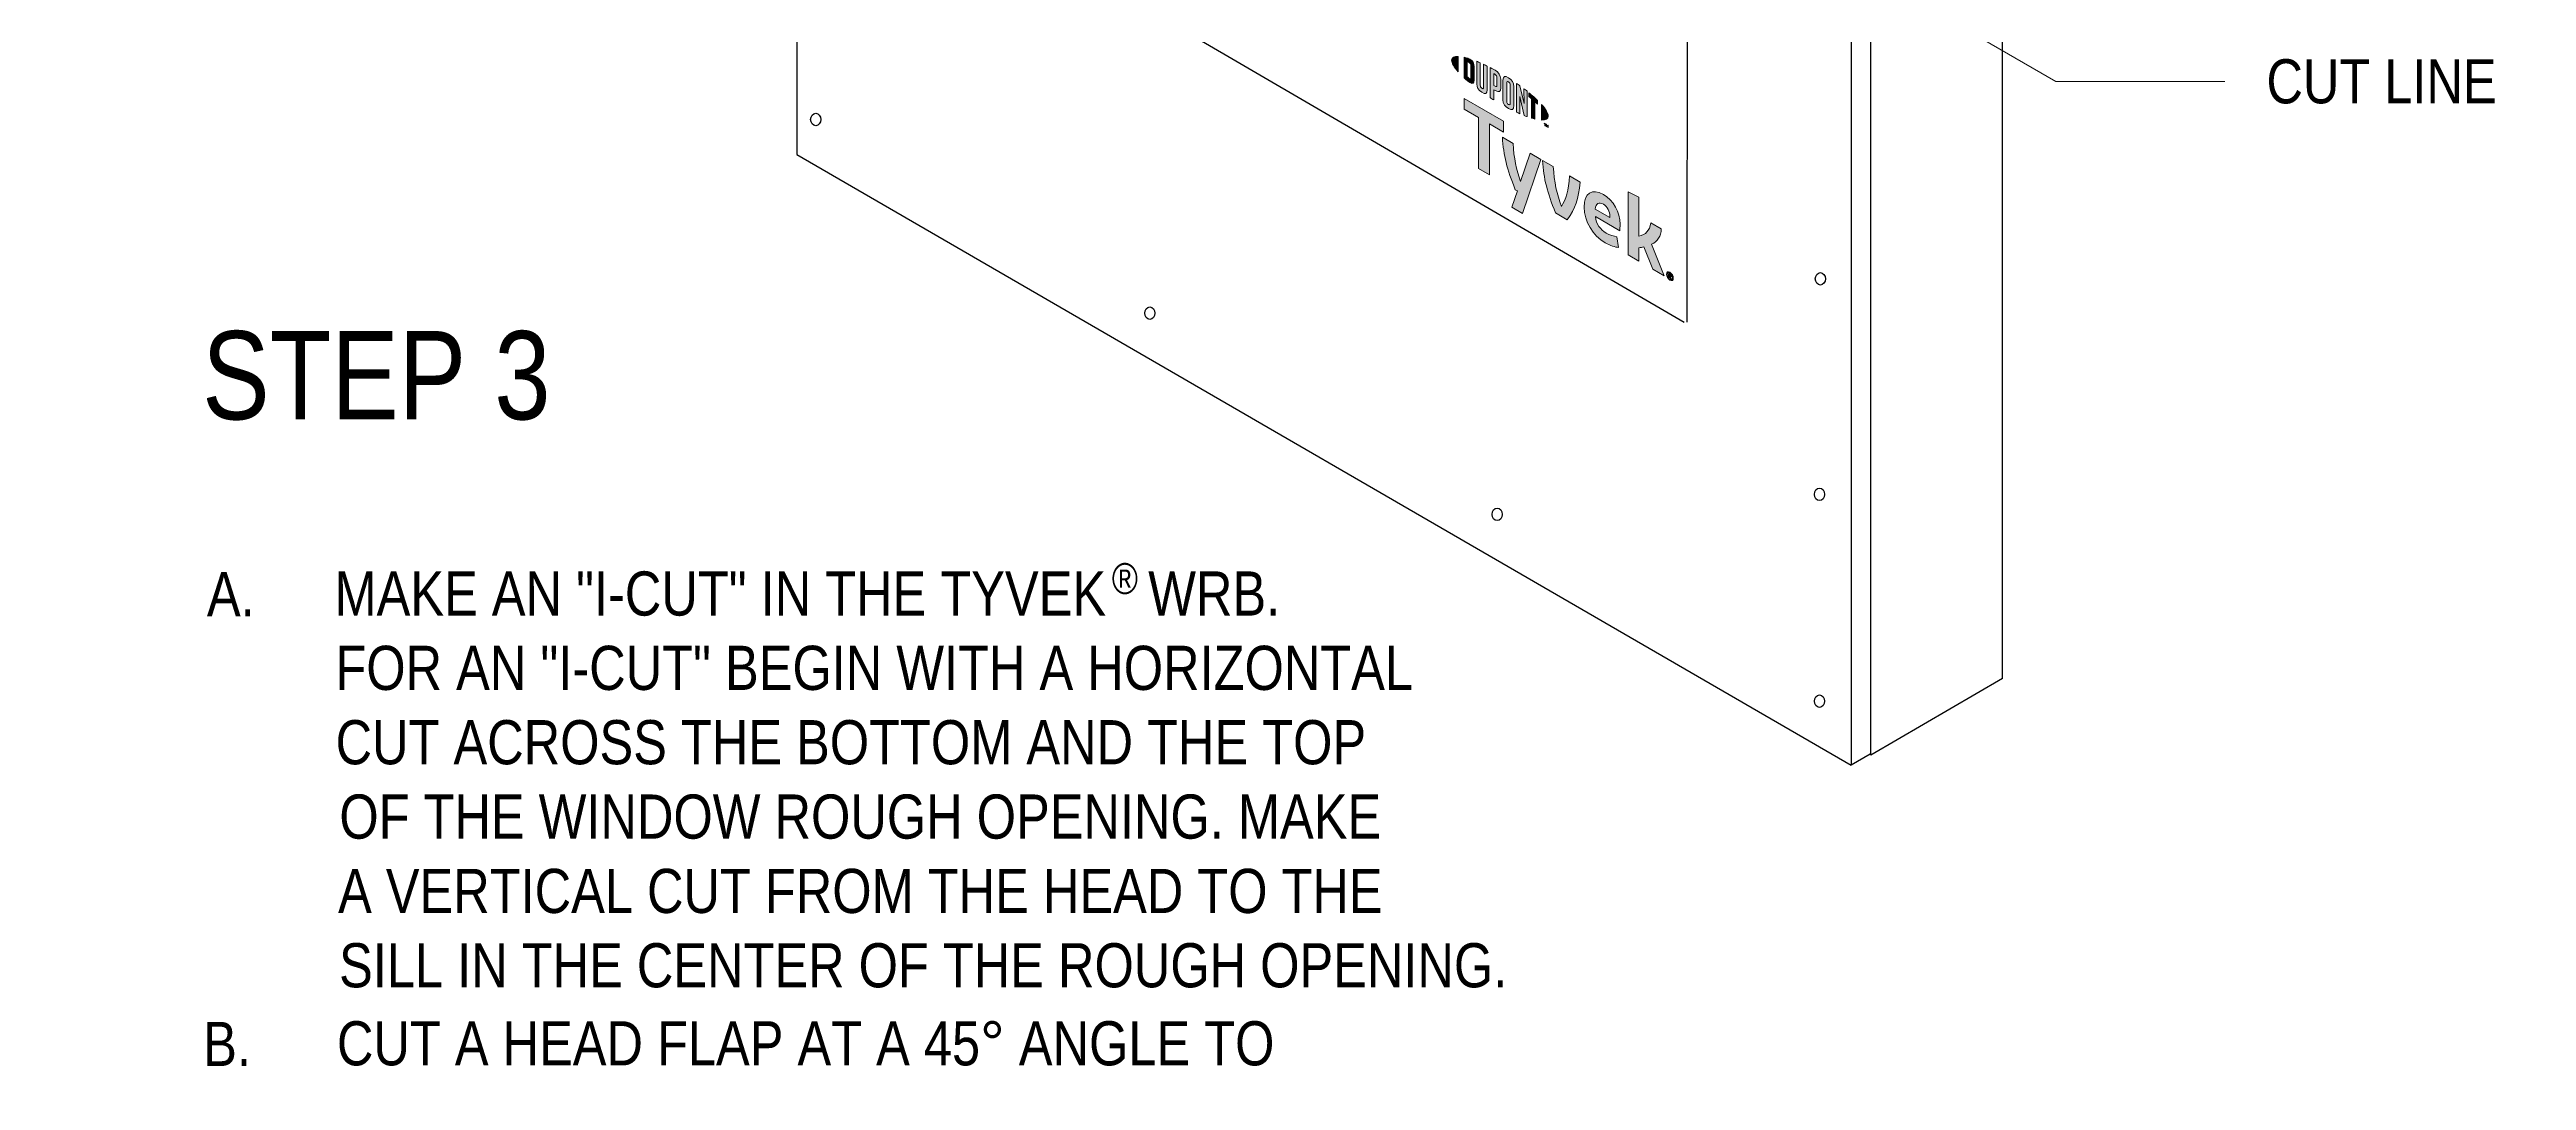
# Model space of a CAD drawing. Extents: x -1337 to 5791, y -3809 to 1769.
# Drawn here: x -253 to 378, y -101 to 162 of the extents above; entities that cross this region are included whole.
import ezdxf

# ---------------------------------------------------------------- set-up
doc = ezdxf.new("R2010")
doc.units = 0
doc.header["$MEASUREMENT"] = 0
for name, color, linetype, lineweight in [('.ATI-TEXT', 7, 'Continuous', 0), ('G-ANNO-TTLB', 7, 'Continuous', 0), ('TYVEK', 7, 'Continuous', 0), ('WALL SCRATCH', 7, 'Continuous', 0), ('X-REF - TRACED', 7, 'Continuous', 0)]:
    doc.layers.add(name, color=color, linetype=linetype, lineweight=lineweight)

# ---------------------------------------------------------------- blocks, each defined once
blk = doc.blocks.new('Block_43')
at = {"layer": '.ATI-TEXT', "char_height": 0.2, "attachment_point": 7}
for s, insert in [('\\C18;\\c0;\\FArial Narrow|b0|i0|c1;\\H11.249999;\\W1.000000;A.', (-213.02, 17.38)), ('\\C18;\\c0;\\FArial Narrow|b0|i0|c1;\\H11.249999;\\W1.000000;MAKE AN "I-CUT" IN THE TYVEK   WRB.', (-180.5, 17.38)), ('\\C18;\\c0;\\FArial Narrow|b0|i0|c1;\\H7.874999;\\W1.000000;®', (17.69, 22.93)), ('\\C18;\\c0;\\FArial Narrow|b0|i0|c1;\\H11.249999;\\W1.000000;FOR AN "I-CUT" BEGIN WITH A HORIZONTAL', (-180.28, -1.57)), ('\\C18;\\c0;\\FArial Narrow|b0|i0|c1;\\H11.249999;\\W1.000000;CUT ACROSS THE BOTTOM AND THE TOP ', (-180.22, -20.52)), ('\\C18;\\c0;\\FArial Narrow|b0|i0|c1;\\H11.249999;\\W1.000000;OF THE WINDOW ROUGH OPENING. MAKE', (-179.27, -39.47)), ('\\C18;\\c0;\\FArial Narrow|b0|i0|c1;\\H11.249999;\\W1.000000;A VERTICAL CUT FROM THE HEAD TO THE ', (-179.59, -58.42)), ('\\C18;\\c0;\\FArial Narrow|b0|i0|c1;\\H11.249999;\\W1.000000;SILL IN THE CENTER OF THE ROUGH OPENING.  ', (-179.33, -77.37)), ('\\C18;\\c0;\\FArial Narrow|b0|i0|c1;\\H11.249999;\\W1.000000;B.', (-213.97, -97.26)), ('\\C18;\\c0;\\FArial Narrow|b0|i0|c1;\\H11.249999;\\W1.000000;CUT A HEAD FLAP AT A 45° ANGLE TO', (-179.88, -97.26))]:
    blk.add_mtext(s, dxfattribs=dict(at, insert=insert))
blk = doc.blocks.new('Block_44')
at = {"layer": '.ATI-TEXT', "true_color": 0x000000, "transparency": 33554687}
h = blk.add_hatch(color=18, dxfattribs=at)
h.dxf.hatch_style = 2
h.paths.add_polyline_path([(84.14, 252.34), (75.34, 259.59), (86.02, 255.58)])
at = {"layer": '.ATI-TEXT', "color": 18, "lineweight": 0, "true_color": 0x000000}
for p, q in [((85.08, 253.96), (258.35, 153.66)), ((258.35, 153.66), (301.41, 153.66))]:
    blk.add_line(p, q, dxfattribs=at)
at = {"layer": '.ATI-TEXT'}
blk.add_lwpolyline([(84.14, 252.34), (75.34, 259.59), (86.02, 255.58), (86.02, 255.58)], close=True, dxfattribs=at)
at = {"layer": '.ATI-TEXT', "insert": (312.04, 147.93), "char_height": 0.2, "attachment_point": 7}
blk.add_mtext('\\C18;\\c0;\\FArial Narrow|b0|i0|c1;\\H11.249999;\\W1.000000;CUT LINE', dxfattribs=at)
blk = doc.blocks.new('Block_828')
at = {"layer": 'X-REF - TRACED', "true_color": 0x848484, "transparency": 33554687}
h = blk.add_hatch(color=252, dxfattribs=at)
h.dxf.hatch_style = 2
edge = h.paths.add_edge_path()
edge.add_spline(control_points=[(104.31, 159.06), (104.31, 158.34), (104.92, 157.31), (105.99, 156.11), (105.99, 156.11), (105.99, 160.05), (105.99, 160.05), (104.92, 160.09), (104.31, 159.77), (104.31, 159.06)], knot_values=[0, 0, 0, 0, 1, 1, 1, 2, 2, 2, 3, 3, 3, 3], degree=3, periodic=0)
h = blk.add_hatch(color=252, dxfattribs=at)
h.dxf.hatch_style = 2
edge = h.paths.add_edge_path()
edge.add_spline(control_points=[(109.2, 154.63), (109.2, 154.32), (109.04, 154.32), (108.85, 154.42), (108.7, 154.51), (108.47, 154.7), (108.29, 154.87), (108.29, 154.87), (108.29, 158.64), (108.29, 158.64), (108.47, 158.59), (108.7, 158.52), (108.85, 158.43), (109.04, 158.32), (109.2, 158.13), (109.2, 157.83), (109.2, 157.83), (109.2, 154.63), (109.2, 154.63)], knot_values=[0, 0, 0, 0, 1, 1, 1, 2, 2, 2, 3, 3, 3, 4, 4, 4, 5, 5, 5, 6, 6, 6, 6], degree=3, periodic=0)
edge = h.paths.add_edge_path()
edge.add_spline(control_points=[(108.97, 159.35), (108.67, 159.52), (108.24, 159.66), (107.47, 159.84), (107.47, 159.84), (107.47, 154.61), (107.47, 154.61), (108.15, 153.98), (108.67, 153.54), (108.97, 153.37), (109.66, 152.97), (110.05, 153.23), (110.05, 154), (110.05, 154), (110.05, 157.47), (110.05, 157.47), (110.05, 158.24), (109.66, 158.95), (108.97, 159.35)], knot_values=[0, 0, 0, 0, 1, 1, 1, 2, 2, 2, 3, 3, 3, 4, 4, 4, 5, 5, 5, 6, 6, 6, 6], degree=3, periodic=0)
h = blk.add_hatch(color=252, dxfattribs=at)
h.dxf.hatch_style = 2
edge = h.paths.add_edge_path()
edge.add_spline(control_points=[(112.44, 152.14), (112.44, 151.84), (112.35, 151.7), (112.02, 151.94), (111.7, 152.17), (111.61, 152.38), (111.61, 152.73), (111.61, 152.73), (111.61, 158.42), (111.61, 158.42), (111.39, 158.52), (110.92, 158.72), (110.71, 158.8), (110.71, 158.8), (110.71, 153.05), (110.71, 153.05), (110.71, 152.13), (111.1, 151.55), (112.02, 150.9), (112.86, 150.3), (113.38, 150.49), (113.38, 151.51), (113.38, 151.51), (113.38, 157.59), (113.38, 157.59), (113.2, 157.68), (112.62, 157.95), (112.44, 158.04), (112.44, 158.04), (112.44, 152.14), (112.44, 152.14)], knot_values=[0, 0, 0, 0, 1, 1, 1, 2, 2, 2, 3, 3, 3, 4, 4, 4, 5, 5, 5, 6, 6, 6, 7, 7, 7, 8, 8, 8, 9, 9, 9, 10, 10, 10, 10], degree=3, periodic=0)
h = blk.add_hatch(color=252, dxfattribs=at)
h.dxf.hatch_style = 2
edge = h.paths.add_edge_path()
edge.add_spline(control_points=[(115.86, 152.67), (115.86, 152.34), (115.76, 152.23), (115.38, 152.45), (115.38, 152.45), (115.05, 152.64), (115.05, 152.64), (115.05, 152.64), (115.05, 155.66), (115.05, 155.66), (115.19, 155.58), (115.27, 155.54), (115.36, 155.49), (115.77, 155.25), (115.86, 155.02), (115.86, 154.68), (115.86, 154.68), (115.86, 152.67), (115.86, 152.67)], knot_values=[0, 0, 0, 0, 1, 1, 1, 2, 2, 2, 3, 3, 3, 4, 4, 4, 5, 5, 5, 6, 6, 6, 6], degree=3, periodic=0)
edge = h.paths.add_edge_path()
edge.add_spline(control_points=[(115.41, 156.52), (115.25, 156.62), (114.66, 156.94), (114.11, 157.22), (114.11, 157.22), (114.11, 149.56), (114.11, 149.56), (114.3, 149.44), (114.78, 149.13), (115.05, 148.97), (115.05, 148.97), (115.05, 151.57), (115.05, 151.57), (115.05, 151.57), (115.41, 151.36), (115.41, 151.36), (116.4, 150.8), (116.81, 151.07), (116.81, 152.04), (116.81, 152.04), (116.81, 154.29), (116.81, 154.29), (116.81, 155.25), (116.35, 155.99), (115.41, 156.52)], knot_values=[0, 0, 0, 0, 1, 1, 1, 2, 2, 2, 3, 3, 3, 4, 4, 4, 5, 5, 5, 6, 6, 6, 7, 7, 7, 8, 8, 8, 8], degree=3, periodic=0)
h = blk.add_hatch(color=252, dxfattribs=at)
h.dxf.hatch_style = 2
edge = h.paths.add_edge_path()
edge.add_spline(control_points=[(119.21, 148.06), (119.21, 147.76), (119.12, 147.65), (118.79, 147.83), (118.45, 148.02), (118.35, 148.24), (118.35, 148.55), (118.35, 148.55), (118.35, 153.32), (118.35, 153.32), (118.35, 153.64), (118.45, 153.76), (118.79, 153.55), (119.12, 153.35), (119.21, 153.13), (119.21, 152.83), (119.21, 152.83), (119.21, 148.06), (119.21, 148.06)], knot_values=[0, 0, 0, 0, 1, 1, 1, 2, 2, 2, 3, 3, 3, 4, 4, 4, 5, 5, 5, 6, 6, 6, 6], degree=3, periodic=0)
edge = h.paths.add_edge_path()
edge.add_spline(control_points=[(118.79, 154.62), (117.92, 155.17), (117.4, 155.03), (117.4, 154.02), (117.4, 154.02), (117.4, 149.01), (117.4, 149.01), (117.4, 147.95), (117.87, 147.24), (118.79, 146.76), (119.69, 146.28), (120.16, 146.4), (120.16, 147.53), (120.16, 147.53), (120.16, 152.31), (120.16, 152.31), (120.16, 153.39), (119.73, 154.02), (118.79, 154.62)], knot_values=[0, 0, 0, 0, 1, 1, 1, 2, 2, 2, 3, 3, 3, 4, 4, 4, 5, 5, 5, 6, 6, 6, 6], degree=3, periodic=0)
h = blk.add_hatch(color=252, dxfattribs=at)
h.dxf.hatch_style = 2
edge = h.paths.add_edge_path()
edge.add_spline(control_points=[(122.76, 148.06), (122.76, 148.06), (121.72, 152.55), (121.72, 152.55), (121.44, 152.76), (121.09, 153), (120.83, 153.18), (120.83, 153.18), (120.83, 145.84), (120.83, 145.84), (121.02, 145.75), (121.49, 145.54), (121.73, 145.43), (121.73, 145.43), (121.66, 149.8), (121.66, 149.8), (121.66, 149.8), (122.76, 145.01), (122.76, 145.01), (122.99, 144.92), (123.34, 144.79), (123.56, 144.71), (123.56, 144.71), (123.56, 151.16), (123.56, 151.16), (123.33, 151.35), (122.9, 151.68), (122.7, 151.83), (122.7, 151.83), (122.76, 148.06), (122.76, 148.06)], knot_values=[0, 0, 0, 0, 1, 1, 1, 2, 2, 2, 3, 3, 3, 4, 4, 4, 5, 5, 5, 6, 6, 6, 7, 7, 7, 8, 8, 8, 9, 9, 9, 10, 10, 10, 10], degree=3, periodic=0)
h = blk.add_hatch(color=252, dxfattribs=at)
h.dxf.hatch_style = 2
edge = h.paths.add_edge_path()
edge.add_spline(control_points=[(124.02, 149.76), (124.26, 149.58), (124.49, 149.4), (124.71, 149.21), (124.71, 149.21), (124.71, 144.33), (124.71, 144.33), (124.91, 144.27), (125.29, 144.16), (125.55, 144.1), (125.55, 144.1), (125.55, 148.5), (125.55, 148.5), (125.79, 148.28), (126.02, 148.08), (126.23, 147.89), (126.23, 147.89), (126.23, 148.83), (126.23, 148.83), (125.57, 149.48), (124.86, 150.11), (124.02, 150.79), (124.02, 150.79), (124.02, 149.76), (124.02, 149.76)], knot_values=[0, 0, 0, 0, 1, 1, 1, 2, 2, 2, 3, 3, 3, 4, 4, 4, 5, 5, 5, 6, 6, 6, 7, 7, 7, 8, 8, 8, 8], degree=3, periodic=0)
h = blk.add_hatch(color=252, dxfattribs=at)
h.dxf.hatch_style = 2
edge = h.paths.add_edge_path()
edge.add_spline(control_points=[(128.92, 144.85), (128.92, 144.13), (128.31, 143.81), (127.24, 143.84), (127.24, 143.84), (127.24, 147.79), (127.24, 147.79), (128.31, 146.59), (128.92, 145.57), (128.92, 144.85)], knot_values=[0, 0, 0, 0, 1, 1, 1, 2, 2, 2, 3, 3, 3, 3], degree=3, periodic=0)
h = blk.add_hatch(color=252, dxfattribs=at)
h.dxf.hatch_style = 2
edge = h.paths.add_edge_path()
edge.add_spline(control_points=[(128.42, 142.77), (128.42, 142.77), (128.52, 142.71), (128.52, 142.71), (128.52, 142.71), (128.67, 142.35), (128.67, 142.35), (128.67, 142.35), (128.82, 142.53), (128.82, 142.53), (128.82, 142.53), (128.92, 142.48), (128.92, 142.48), (128.92, 142.48), (128.92, 141.91), (128.92, 141.91), (128.92, 141.91), (128.83, 141.96), (128.83, 141.96), (128.83, 141.96), (128.83, 142.37), (128.83, 142.37), (128.83, 142.37), (128.67, 142.18), (128.67, 142.18), (128.67, 142.18), (128.67, 142.19), (128.67, 142.19), (128.67, 142.19), (128.51, 142.55), (128.51, 142.55), (128.51, 142.55), (128.51, 142.14), (128.51, 142.14), (128.51, 142.14), (128.42, 142.2), (128.42, 142.2), (128.42, 142.2), (128.42, 142.77), (128.42, 142.77)], knot_values=[0, 0, 0, 0, 1, 1, 1, 2, 2, 2, 3, 3, 3, 4, 4, 4, 5, 5, 5, 6, 6, 6, 7, 7, 7, 8, 8, 8, 9, 9, 9, 10, 10, 10, 11, 11, 11, 12, 12, 12, 13, 13, 13, 13], degree=3, periodic=0)
edge = h.paths.add_edge_path()
edge.add_spline(control_points=[(128.07, 142.87), (128.07, 142.87), (127.91, 142.96), (127.91, 142.96), (127.91, 142.96), (127.91, 143.06), (127.91, 143.06), (127.91, 143.06), (128.31, 142.83), (128.31, 142.83), (128.31, 142.83), (128.31, 142.73), (128.31, 142.73), (128.31, 142.73), (128.16, 142.82), (128.16, 142.82), (128.16, 142.82), (128.16, 142.35), (128.16, 142.35), (128.16, 142.35), (128.07, 142.4), (128.07, 142.4), (128.07, 142.4), (128.07, 142.87), (128.07, 142.87)], knot_values=[0, 0, 0, 0, 1, 1, 1, 2, 2, 2, 3, 3, 3, 4, 4, 4, 5, 5, 5, 6, 6, 6, 7, 7, 7, 8, 8, 8, 8], degree=3, periodic=0)
at = {"layer": 'X-REF - TRACED'}
for points, knots in [([(104.31, 159.06), (104.31, 158.34), (104.92, 157.31), (105.99, 156.11), (105.99, 156.11), (105.99, 160.05), (105.99, 160.05), (104.92, 160.09), (104.31, 159.77), (104.31, 159.06)], [0, 0, 0, 0, 1, 1, 1, 2, 2, 2, 3, 3, 3, 3]), ([(108.97, 159.35), (108.67, 159.52), (108.24, 159.66), (107.47, 159.84), (107.47, 159.84), (107.47, 154.61), (107.47, 154.61), (108.15, 153.98), (108.67, 153.54), (108.97, 153.37), (109.66, 152.97), (110.05, 153.23), (110.05, 154), (110.05, 154), (110.05, 157.47), (110.05, 157.47), (110.05, 158.24), (109.66, 158.95), (108.97, 159.35)], [0, 0, 0, 0, 1, 1, 1, 2, 2, 2, 3, 3, 3, 4, 4, 4, 5, 5, 5, 6, 6, 6, 6]), ([(109.2, 154.63), (109.2, 154.32), (109.04, 154.32), (108.85, 154.42), (108.7, 154.51), (108.47, 154.7), (108.29, 154.87), (108.29, 154.87), (108.29, 158.64), (108.29, 158.64), (108.47, 158.59), (108.7, 158.52), (108.85, 158.43), (109.04, 158.32), (109.2, 158.13), (109.2, 157.83), (109.2, 157.83), (109.2, 154.63), (109.2, 154.63)], [0, 0, 0, 0, 1, 1, 1, 2, 2, 2, 3, 3, 3, 4, 4, 4, 5, 5, 5, 6, 6, 6, 6]), ([(112.44, 152.14), (112.44, 151.84), (112.35, 151.7), (112.02, 151.94), (111.7, 152.17), (111.61, 152.38), (111.61, 152.73), (111.61, 152.73), (111.61, 158.42), (111.61, 158.42), (111.39, 158.52), (110.92, 158.72), (110.71, 158.8), (110.71, 158.8), (110.71, 153.05), (110.71, 153.05), (110.71, 152.13), (111.1, 151.55), (112.02, 150.9), (112.86, 150.3), (113.38, 150.49), (113.38, 151.51), (113.38, 151.51), (113.38, 157.59), (113.38, 157.59), (113.2, 157.68), (112.62, 157.95), (112.44, 158.04), (112.44, 158.04), (112.44, 152.14), (112.44, 152.14)], [0, 0, 0, 0, 1, 1, 1, 2, 2, 2, 3, 3, 3, 4, 4, 4, 5, 5, 5, 6, 6, 6, 7, 7, 7, 8, 8, 8, 9, 9, 9, 10, 10, 10, 10]), ([(115.41, 156.52), (115.25, 156.62), (114.66, 156.94), (114.11, 157.22), (114.11, 157.22), (114.11, 149.56), (114.11, 149.56), (114.3, 149.44), (114.78, 149.13), (115.05, 148.97), (115.05, 148.97), (115.05, 151.57), (115.05, 151.57), (115.05, 151.57), (115.41, 151.36), (115.41, 151.36), (116.4, 150.8), (116.81, 151.07), (116.81, 152.04), (116.81, 152.04), (116.81, 154.29), (116.81, 154.29), (116.81, 155.25), (116.35, 155.99), (115.41, 156.52)], [0, 0, 0, 0, 1, 1, 1, 2, 2, 2, 3, 3, 3, 4, 4, 4, 5, 5, 5, 6, 6, 6, 7, 7, 7, 8, 8, 8, 8]), ([(115.86, 152.67), (115.86, 152.34), (115.76, 152.23), (115.38, 152.45), (115.38, 152.45), (115.05, 152.64), (115.05, 152.64), (115.05, 152.64), (115.05, 155.66), (115.05, 155.66), (115.19, 155.58), (115.27, 155.54), (115.36, 155.49), (115.77, 155.25), (115.86, 155.02), (115.86, 154.68), (115.86, 154.68), (115.86, 152.67), (115.86, 152.67)], [0, 0, 0, 0, 1, 1, 1, 2, 2, 2, 3, 3, 3, 4, 4, 4, 5, 5, 5, 6, 6, 6, 6]), ([(118.79, 154.62), (117.92, 155.17), (117.4, 155.03), (117.4, 154.02), (117.4, 154.02), (117.4, 149.01), (117.4, 149.01), (117.4, 147.95), (117.87, 147.24), (118.79, 146.76), (119.69, 146.28), (120.16, 146.4), (120.16, 147.53), (120.16, 147.53), (120.16, 152.31), (120.16, 152.31), (120.16, 153.39), (119.73, 154.02), (118.79, 154.62)], [0, 0, 0, 0, 1, 1, 1, 2, 2, 2, 3, 3, 3, 4, 4, 4, 5, 5, 5, 6, 6, 6, 6]), ([(119.21, 148.06), (119.21, 147.76), (119.12, 147.65), (118.79, 147.83), (118.45, 148.02), (118.35, 148.24), (118.35, 148.55), (118.35, 148.55), (118.35, 153.32), (118.35, 153.32), (118.35, 153.64), (118.45, 153.76), (118.79, 153.55), (119.12, 153.35), (119.21, 153.13), (119.21, 152.83), (119.21, 152.83), (119.21, 148.06), (119.21, 148.06)], [0, 0, 0, 0, 1, 1, 1, 2, 2, 2, 3, 3, 3, 4, 4, 4, 5, 5, 5, 6, 6, 6, 6]), ([(122.76, 148.06), (122.76, 148.06), (121.72, 152.55), (121.72, 152.55), (121.44, 152.76), (121.09, 153), (120.83, 153.18), (120.83, 153.18), (120.83, 145.84), (120.83, 145.84), (121.02, 145.75), (121.49, 145.54), (121.73, 145.43), (121.73, 145.43), (121.66, 149.8), (121.66, 149.8), (121.66, 149.8), (122.76, 145.01), (122.76, 145.01), (122.99, 144.92), (123.34, 144.79), (123.56, 144.71), (123.56, 144.71), (123.56, 151.16), (123.56, 151.16), (123.33, 151.35), (122.9, 151.68), (122.7, 151.83), (122.7, 151.83), (122.76, 148.06), (122.76, 148.06)], [0, 0, 0, 0, 1, 1, 1, 2, 2, 2, 3, 3, 3, 4, 4, 4, 5, 5, 5, 6, 6, 6, 7, 7, 7, 8, 8, 8, 9, 9, 9, 10, 10, 10, 10]), ([(124.02, 149.76), (124.26, 149.58), (124.49, 149.4), (124.71, 149.21), (124.71, 149.21), (124.71, 144.33), (124.71, 144.33), (124.91, 144.27), (125.29, 144.16), (125.55, 144.1), (125.55, 144.1), (125.55, 148.5), (125.55, 148.5), (125.79, 148.28), (126.02, 148.08), (126.23, 147.89), (126.23, 147.89), (126.23, 148.83), (126.23, 148.83), (125.57, 149.48), (124.86, 150.11), (124.02, 150.79), (124.02, 150.79), (124.02, 149.76), (124.02, 149.76)], [0, 0, 0, 0, 1, 1, 1, 2, 2, 2, 3, 3, 3, 4, 4, 4, 5, 5, 5, 6, 6, 6, 7, 7, 7, 8, 8, 8, 8]), ([(128.92, 144.85), (128.92, 144.13), (128.31, 143.81), (127.24, 143.84), (127.24, 143.84), (127.24, 147.79), (127.24, 147.79), (128.31, 146.59), (128.92, 145.57), (128.92, 144.85)], [0, 0, 0, 0, 1, 1, 1, 2, 2, 2, 3, 3, 3, 3]), ([(128.07, 142.87), (128.07, 142.87), (127.91, 142.96), (127.91, 142.96), (127.91, 142.96), (127.91, 143.06), (127.91, 143.06), (127.91, 143.06), (128.31, 142.83), (128.31, 142.83), (128.31, 142.83), (128.31, 142.73), (128.31, 142.73), (128.31, 142.73), (128.16, 142.82), (128.16, 142.82), (128.16, 142.82), (128.16, 142.35), (128.16, 142.35), (128.16, 142.35), (128.07, 142.4), (128.07, 142.4), (128.07, 142.4), (128.07, 142.87), (128.07, 142.87)], [0, 0, 0, 0, 1, 1, 1, 2, 2, 2, 3, 3, 3, 4, 4, 4, 5, 5, 5, 6, 6, 6, 7, 7, 7, 8, 8, 8, 8]), ([(128.42, 142.77), (128.42, 142.77), (128.52, 142.71), (128.52, 142.71), (128.52, 142.71), (128.67, 142.35), (128.67, 142.35), (128.67, 142.35), (128.82, 142.53), (128.82, 142.53), (128.82, 142.53), (128.92, 142.48), (128.92, 142.48), (128.92, 142.48), (128.92, 141.91), (128.92, 141.91), (128.92, 141.91), (128.83, 141.96), (128.83, 141.96), (128.83, 141.96), (128.83, 142.37), (128.83, 142.37), (128.83, 142.37), (128.67, 142.18), (128.67, 142.18), (128.67, 142.18), (128.67, 142.19), (128.67, 142.19), (128.67, 142.19), (128.51, 142.55), (128.51, 142.55), (128.51, 142.55), (128.51, 142.14), (128.51, 142.14), (128.51, 142.14), (128.42, 142.2), (128.42, 142.2), (128.42, 142.2), (128.42, 142.77), (128.42, 142.77)], [0, 0, 0, 0, 1, 1, 1, 2, 2, 2, 3, 3, 3, 4, 4, 4, 5, 5, 5, 6, 6, 6, 7, 7, 7, 8, 8, 8, 9, 9, 9, 10, 10, 10, 11, 11, 11, 12, 12, 12, 13, 13, 13, 13])]:
    blk.add_open_spline(points, degree=3, knots=knots, dxfattribs=at)
blk = doc.blocks.new('Block_832')
at = {"layer": 'X-REF - TRACED', "true_color": 0x848484, "transparency": 33554687}
h = blk.add_hatch(color=252, dxfattribs=at)
h.dxf.hatch_style = 2
h.paths.add_polyline_path([(117.57, 143.52), (107.47, 149.36), (107.47, 146.61), (111.12, 144.51), (111.12, 131.51), (113.92, 129.89), (113.92, 142.89), (117.57, 140.78)])
h = blk.add_hatch(color=252, dxfattribs=at)
h.dxf.hatch_style = 2
edge = h.paths.add_edge_path()
edge.add_spline(control_points=[(134.36, 129.58), (134.18, 125.84), (133.44, 123.66), (132.28, 121.79), (131.16, 124.97), (130.44, 128), (130.22, 131.97), (130.22, 131.97), (127.49, 133.54), (127.49, 133.54), (127.79, 128.85), (128.67, 125.44), (130.79, 120.15), (130.79, 120.15), (133.79, 118.42), (133.79, 118.42), (135.83, 121.31), (136.67, 123.72), (137.07, 128.02), (137.07, 128.02), (134.36, 129.58), (134.36, 129.58)], knot_values=[0, 0, 0, 0, 1, 1, 1, 2, 2, 2, 3, 3, 3, 4, 4, 4, 5, 5, 5, 6, 6, 6, 7, 7, 7, 7], degree=3, periodic=0)
h = blk.add_hatch(color=252, dxfattribs=at)
h.dxf.hatch_style = 2
edge = h.paths.add_edge_path()
edge.add_spline(control_points=[(140.93, 121.13), (140.93, 121.13), (144.66, 118.98), (144.66, 118.98), (144.66, 118.98), (144.66, 119.25), (144.66, 119.25), (144.66, 120.51), (144.07, 121.77), (142.99, 122.39), (141.85, 123.05), (141.11, 122.56), (140.93, 121.13)], knot_values=[0, 0, 0, 0, 1, 1, 1, 2, 2, 2, 3, 3, 3, 4, 4, 4, 4], degree=3, periodic=0)
edge = h.paths.add_edge_path()
edge.add_spline(control_points=[(146.87, 111.36), (146.01, 111.41), (144.73, 111.83), (143.44, 112.58), (140.28, 114.4), (138.12, 117.94), (138.12, 121.67), (138.12, 125.25), (140.11, 126.53), (142.99, 124.87), (145.56, 123.38), (147.24, 120.32), (147.24, 117.31), (147.24, 116.63), (147.21, 116.07), (147.17, 115.64), (147.17, 115.64), (140.97, 119.22), (140.97, 119.22), (141.22, 117.28), (142.14, 115.93), (143.71, 115.03), (144.68, 114.47), (145.6, 114.19), (146.44, 114.11), (146.44, 114.11), (146.87, 111.36), (146.87, 111.36)], knot_values=[0, 0, 0, 0, 1, 1, 1, 2, 2, 2, 3, 3, 3, 4, 4, 4, 5, 5, 5, 6, 6, 6, 7, 7, 7, 8, 8, 8, 9, 9, 9, 9], degree=3, periodic=0)
h = blk.add_hatch(color=252, dxfattribs=at)
h.dxf.hatch_style = 2
edge = h.paths.add_edge_path()
edge.add_spline(control_points=[(155.27, 112.16), (155.27, 112.16), (158.52, 104.14), (158.52, 104.14), (158.52, 104.14), (155.58, 105.84), (155.58, 105.84), (155.58, 105.84), (153.32, 111.52), (153.32, 111.52), (152.91, 111.43), (152.48, 111.34), (152.01, 111.27), (152.01, 111.27), (152.01, 107.9), (152.01, 107.9), (152.01, 107.9), (149.3, 109.46), (149.3, 109.46), (149.3, 109.46), (149.3, 125.58), (149.3, 125.58), (149.3, 125.58), (152.01, 124.18), (152.01, 124.18), (152.01, 124.18), (152.01, 114.26), (152.01, 114.26), (153.85, 114.57), (154.76, 115.62), (155.07, 117.62), (155.07, 117.62), (157.76, 116.07), (157.76, 116.07), (157.7, 114.17), (156.84, 112.94), (155.27, 112.16)], knot_values=[0, 0, 0, 0, 1, 1, 1, 2, 2, 2, 3, 3, 3, 4, 4, 4, 5, 5, 5, 6, 6, 6, 7, 7, 7, 8, 8, 8, 9, 9, 9, 10, 10, 10, 11, 11, 11, 12, 12, 12, 12], degree=3, periodic=0)
at = {"layer": 'X-REF - TRACED'}
blk.add_lwpolyline([(117.57, 143.52), (107.47, 149.36), (107.47, 146.61), (111.12, 144.51), (111.12, 131.51), (113.92, 129.89), (113.92, 142.89), (117.57, 140.78)], close=True, dxfattribs=at)
for points, knots in [([(134.36, 129.58), (134.18, 125.84), (133.44, 123.66), (132.28, 121.79), (131.16, 124.97), (130.44, 128), (130.22, 131.97), (130.22, 131.97), (127.49, 133.54), (127.49, 133.54), (127.79, 128.85), (128.67, 125.44), (130.79, 120.15), (130.79, 120.15), (133.79, 118.42), (133.79, 118.42), (135.83, 121.31), (136.67, 123.72), (137.07, 128.02), (137.07, 128.02), (134.36, 129.58), (134.36, 129.58)], [0, 0, 0, 0, 1, 1, 1, 2, 2, 2, 3, 3, 3, 4, 4, 4, 5, 5, 5, 6, 6, 6, 7, 7, 7, 7]), ([(146.87, 111.36), (146.01, 111.41), (144.73, 111.83), (143.44, 112.58), (140.28, 114.4), (138.12, 117.94), (138.12, 121.67), (138.12, 125.25), (140.11, 126.53), (142.99, 124.87), (145.56, 123.38), (147.24, 120.32), (147.24, 117.31), (147.24, 116.63), (147.21, 116.07), (147.17, 115.64), (147.17, 115.64), (140.97, 119.22), (140.97, 119.22), (141.22, 117.28), (142.14, 115.93), (143.71, 115.03), (144.68, 114.47), (145.6, 114.19), (146.44, 114.11), (146.44, 114.11), (146.87, 111.36), (146.87, 111.36)], [0, 0, 0, 0, 1, 1, 1, 2, 2, 2, 3, 3, 3, 4, 4, 4, 5, 5, 5, 6, 6, 6, 7, 7, 7, 8, 8, 8, 9, 9, 9, 9]), ([(140.93, 121.13), (140.93, 121.13), (144.66, 118.98), (144.66, 118.98), (144.66, 118.98), (144.66, 119.25), (144.66, 119.25), (144.66, 120.51), (144.07, 121.77), (142.99, 122.39), (141.85, 123.05), (141.11, 122.56), (140.93, 121.13)], [0, 0, 0, 0, 1, 1, 1, 2, 2, 2, 3, 3, 3, 4, 4, 4, 4]), ([(155.27, 112.16), (155.27, 112.16), (158.52, 104.14), (158.52, 104.14), (158.52, 104.14), (155.58, 105.84), (155.58, 105.84), (155.58, 105.84), (153.32, 111.52), (153.32, 111.52), (152.91, 111.43), (152.48, 111.34), (152.01, 111.27), (152.01, 111.27), (152.01, 107.9), (152.01, 107.9), (152.01, 107.9), (149.3, 109.46), (149.3, 109.46), (149.3, 109.46), (149.3, 125.58), (149.3, 125.58), (149.3, 125.58), (152.01, 124.18), (152.01, 124.18), (152.01, 124.18), (152.01, 114.26), (152.01, 114.26), (153.85, 114.57), (154.76, 115.62), (155.07, 117.62), (155.07, 117.62), (157.76, 116.07), (157.76, 116.07), (157.7, 114.17), (156.84, 112.94), (155.27, 112.16)], [0, 0, 0, 0, 1, 1, 1, 2, 2, 2, 3, 3, 3, 4, 4, 4, 5, 5, 5, 6, 6, 6, 7, 7, 7, 8, 8, 8, 9, 9, 9, 10, 10, 10, 11, 11, 11, 12, 12, 12, 12])]:
    blk.add_open_spline(points, degree=3, knots=knots, dxfattribs=at)
blk = doc.blocks.new('Block_831')
at = {"layer": 'X-REF - TRACED', "true_color": 0x848484, "transparency": 33554687}
h = blk.add_hatch(color=252, dxfattribs=at)
h.dxf.hatch_style = 2
edge = h.paths.add_edge_path()
edge.add_spline(control_points=[(124.31, 135.38), (124.31, 135.38), (121.88, 128.14), (121.88, 128.14), (120.84, 131.17), (120.17, 134.1), (119.97, 137.89), (119.97, 137.89), (117.24, 139.46), (117.24, 139.46), (117.53, 134.77), (118.42, 131.36), (120.54, 126.07), (120.54, 126.07), (121.08, 125.76), (121.08, 125.76), (121.08, 125.76), (119.69, 121.62), (119.69, 121.62), (119.69, 121.62), (122.4, 120.05), (122.4, 120.05), (122.4, 120.05), (127.01, 133.82), (127.01, 133.82), (127.01, 133.82), (124.31, 135.38), (124.31, 135.38)], knot_values=[0, 0, 0, 0, 1, 1, 1, 2, 2, 2, 3, 3, 3, 4, 4, 4, 5, 5, 5, 6, 6, 6, 7, 7, 7, 8, 8, 8, 9, 9, 9, 9], degree=3, periodic=0)
at = {"layer": 'X-REF - TRACED'}
blk.add_open_spline([(124.31, 135.38), (124.31, 135.38), (121.88, 128.14), (121.88, 128.14), (120.84, 131.17), (120.17, 134.1), (119.97, 137.89), (119.97, 137.89), (117.24, 139.46), (117.24, 139.46), (117.53, 134.77), (118.42, 131.36), (120.54, 126.07), (120.54, 126.07), (121.08, 125.76), (121.08, 125.76), (121.08, 125.76), (119.69, 121.62), (119.69, 121.62), (119.69, 121.62), (122.4, 120.05), (122.4, 120.05), (122.4, 120.05), (127.01, 133.82), (127.01, 133.82), (127.01, 133.82), (124.31, 135.38), (124.31, 135.38)], degree=3, knots=[0, 0, 0, 0, 1, 1, 1, 2, 2, 2, 3, 3, 3, 4, 4, 4, 5, 5, 5, 6, 6, 6, 7, 7, 7, 8, 8, 8, 9, 9, 9, 9], dxfattribs=at)
blk.add_blockref('Block_832', (0, 0), dxfattribs=at)
blk = doc.blocks.new('Block_833')
at = {"layer": 'X-REF - TRACED', "true_color": 0x848484, "transparency": 33554687}
h = blk.add_hatch(color=252, dxfattribs=at)
h.dxf.hatch_style = 2
edge = h.paths.add_edge_path()
edge.add_spline(control_points=[(159.82, 104.45), (159.82, 104.45), (159.82, 104.16), (159.82, 104.16), (159.82, 104.16), (159.93, 104.09), (159.93, 104.09), (160.04, 104.03), (160.1, 104.03), (160.1, 104.14), (160.1, 104.25), (160.04, 104.32), (159.93, 104.39), (159.93, 104.39), (159.82, 104.45), (159.82, 104.45)], knot_values=[0, 0, 0, 0, 1, 1, 1, 2, 2, 2, 3, 3, 3, 4, 4, 4, 5, 5, 5, 5], degree=3, periodic=0)
edge = h.paths.add_edge_path()
edge.add_spline(control_points=[(159.63, 104.75), (159.63, 104.75), (159.93, 104.57), (159.93, 104.57), (160.17, 104.44), (160.28, 104.24), (160.28, 104.03), (160.28, 103.89), (160.23, 103.82), (160.11, 103.84), (160.17, 103.67), (160.25, 103.51), (160.35, 103.32), (160.35, 103.32), (160.12, 103.45), (160.12, 103.45), (160.03, 103.62), (159.97, 103.76), (159.92, 103.91), (159.92, 103.91), (159.82, 103.97), (159.82, 103.97), (159.82, 103.97), (159.82, 103.62), (159.82, 103.62), (159.82, 103.62), (159.63, 103.73), (159.63, 103.73), (159.63, 103.73), (159.63, 104.75), (159.63, 104.75)], knot_values=[0, 0, 0, 0, 1, 1, 1, 2, 2, 2, 3, 3, 3, 4, 4, 4, 5, 5, 5, 6, 6, 6, 7, 7, 7, 8, 8, 8, 9, 9, 9, 10, 10, 10, 10], degree=3, periodic=0)
edge = h.paths.add_edge_path()
edge.add_spline(control_points=[(159.94, 104.83), (159.52, 105.07), (159.27, 104.93), (159.27, 104.43), (159.27, 103.91), (159.52, 103.5), (159.94, 103.25), (160.37, 103), (160.61, 103.14), (160.61, 103.65), (160.61, 104.16), (160.37, 104.58), (159.94, 104.83)], knot_values=[0, 0, 0, 0, 1, 1, 1, 2, 2, 2, 3, 3, 3, 4, 4, 4, 4], degree=3, periodic=0)
edge = h.paths.add_edge_path()
edge.add_spline(control_points=[(159.94, 105.03), (160.47, 104.73), (160.82, 104.14), (160.82, 103.53), (160.82, 102.93), (160.47, 102.75), (159.94, 103.05), (159.41, 103.36), (159.07, 103.94), (159.07, 104.54), (159.07, 105.15), (159.42, 105.34), (159.94, 105.03)], knot_values=[0, 0, 0, 0, 1, 1, 1, 2, 2, 2, 3, 3, 3, 4, 4, 4, 4], degree=3, periodic=0)
at = {"layer": 'X-REF - TRACED'}
for points, knots in [([(159.94, 105.03), (160.47, 104.73), (160.82, 104.14), (160.82, 103.53), (160.82, 102.93), (160.47, 102.75), (159.94, 103.05), (159.41, 103.36), (159.07, 103.94), (159.07, 104.54), (159.07, 105.15), (159.42, 105.34), (159.94, 105.03)], [0, 0, 0, 0, 1, 1, 1, 2, 2, 2, 3, 3, 3, 4, 4, 4, 4]), ([(159.94, 104.83), (159.52, 105.07), (159.27, 104.93), (159.27, 104.43), (159.27, 103.91), (159.52, 103.5), (159.94, 103.25), (160.37, 103), (160.61, 103.14), (160.61, 103.65), (160.61, 104.16), (160.37, 104.58), (159.94, 104.83)], [0, 0, 0, 0, 1, 1, 1, 2, 2, 2, 3, 3, 3, 4, 4, 4, 4]), ([(159.63, 104.75), (159.63, 104.75), (159.93, 104.57), (159.93, 104.57), (160.17, 104.44), (160.28, 104.24), (160.28, 104.03), (160.28, 103.89), (160.23, 103.82), (160.11, 103.84), (160.17, 103.67), (160.25, 103.51), (160.35, 103.32), (160.35, 103.32), (160.12, 103.45), (160.12, 103.45), (160.03, 103.62), (159.97, 103.76), (159.92, 103.91), (159.92, 103.91), (159.82, 103.97), (159.82, 103.97), (159.82, 103.97), (159.82, 103.62), (159.82, 103.62), (159.82, 103.62), (159.63, 103.73), (159.63, 103.73), (159.63, 103.73), (159.63, 104.75), (159.63, 104.75)], [0, 0, 0, 0, 1, 1, 1, 2, 2, 2, 3, 3, 3, 4, 4, 4, 5, 5, 5, 6, 6, 6, 7, 7, 7, 8, 8, 8, 9, 9, 9, 10, 10, 10, 10]), ([(159.82, 104.45), (159.82, 104.45), (159.82, 104.16), (159.82, 104.16), (159.82, 104.16), (159.93, 104.09), (159.93, 104.09), (160.04, 104.03), (160.1, 104.03), (160.1, 104.14), (160.1, 104.25), (160.04, 104.32), (159.93, 104.39), (159.93, 104.39), (159.82, 104.45), (159.82, 104.45)], [0, 0, 0, 0, 1, 1, 1, 2, 2, 2, 3, 3, 3, 4, 4, 4, 5, 5, 5, 5])]:
    blk.add_open_spline(points, degree=3, knots=knots, dxfattribs=at)
blk = doc.blocks.new('Block_830')
at = {"layer": 'X-REF - TRACED'}
for name in ['Block_831', 'Block_833']:
    blk.add_blockref(name, (0, 0), dxfattribs=at)
blk = doc.blocks.new('Block_829')
at = {"layer": 'X-REF - TRACED'}
blk.add_blockref('Block_830', (0, 0), dxfattribs=at)
blk = doc.blocks.new('Block_827')
at = {"layer": 'X-REF - TRACED'}
for name in ['Block_828', 'Block_829']:
    blk.add_blockref(name, (0, 0), dxfattribs=at)

msp = doc.modelspace()

# ---------------------------------------------------------------- hatches: boundary and pattern name
at = {"layer": 'G-ANNO-TTLB', "true_color": 0xff00ff, "transparency": 33554687}
h = msp.add_hatch(color=6, dxfattribs=at)
edge = h.paths.add_edge_path()
edge.add_spline(control_points=[(1773.02, -796.5), (1773.02, -796.5), (-1156.5, -796.5), (-1156.5, -796.5), (-1156.5, -796.5), (-1156.5, 1660.5), (-1156.5, 1660.5), (-1156.5, 1660.5), (1773.02, 1660.5), (1773.02, 1660.5), (1773.02, 1660.5), (1773.02, -796.5), (1773.02, -796.5)], knot_values=[0, 0, 0, 0, 1, 1, 1, 2, 2, 2, 3, 3, 3, 4, 4, 4, 4], degree=3, periodic=0)
edge = h.paths.add_edge_path()
edge.add_spline(control_points=[(-1147.5, 1651.5), (-1147.5, 1651.5), (-1147.5, -787.5), (-1147.5, -787.5), (-1147.5, -787.5), (1764.02, -787.5), (1764.02, -787.5), (1764.02, -787.5), (1764.02, 1651.5), (1764.02, 1651.5), (1764.02, 1651.5), (-1147.5, 1651.5), (-1147.5, 1651.5)], knot_values=[0, 0, 0, 0, 1, 1, 1, 2, 2, 2, 3, 3, 3, 4, 4, 4, 4], degree=3, periodic=0)
edge.add_line((-1147.5, 1651.5), (-1147.5, 1651.5))

# ---------------------------------------------------------------- linework, layer by layer
at = {"layer": 'G-ANNO-TTLB'}
for points in [[(1773.02, -796.5), (1773.02, -796.5), (-1156.5, -796.5), (-1156.5, -796.5), (-1156.5, -796.5), (-1156.5, 1660.5), (-1156.5, 1660.5), (-1156.5, 1660.5), (1773.02, 1660.5), (1773.02, 1660.5), (1773.02, 1660.5), (1773.02, -796.5), (1773.02, -796.5)], [(-1147.5, 1651.5), (-1147.5, 1651.5), (-1147.5, -787.5), (-1147.5, -787.5), (-1147.5, -787.5), (1764.02, -787.5), (1764.02, -787.5), (1764.02, -787.5), (1764.02, 1651.5), (1764.02, 1651.5), (1764.02, 1651.5), (-1147.5, 1651.5), (-1147.5, 1651.5)]]:
    msp.add_open_spline(points, degree=3, knots=[0, 0, 0, 0, 1, 1, 1, 2, 2, 2, 3, 3, 3, 4, 4, 4, 4], dxfattribs=at)
at = {"layer": 'TYVEK', "color": 18, "lineweight": 25, "true_color": 0x000000}
msp.add_lwpolyline([(-62.15, 134.96)], dxfattribs=at)
at = {"layer": 'WALL SCRATCH', "color": 2, "lineweight": 25, "true_color": 0xffff00}
for p, q in [((-62.59, 557.28), (-62.59, 135.04)), ((211.15, -18.04), (211.15, 406.32)), ((206.2, 403.79), (206.2, -20.57)), ((-62.59, 135.04), (206.2, -20.57)), ((211.01, -17.79), (206.2, -20.57))]:
    msp.add_line(p, q, dxfattribs=at)
at = {"layer": 'WALL SCRATCH', "color": 33, "lineweight": 25, "true_color": 0xcc9966}
for q in [(244.77, 425.89), (211.15, -18.04)]:
    msp.add_line((244.77, 1.53), q, dxfattribs=at)
at = {"layer": 'WALL SCRATCH', "color": 18, "lineweight": 25, "true_color": 0x000000}
for p, q in [((164.49, 372.14), (164.25, 92.28)), ((-5.68, 191.02), (163.6, 92.28))]:
    msp.add_line(p, q, dxfattribs=at)
at = {"layer": 'WALL SCRATCH', "color": 252, "lineweight": 25, "true_color": 0x848484}
for points in [[(106.19, 136.37)], [(198.92, 84.23)]]:
    msp.add_lwpolyline(points, dxfattribs=at)
for centre in [(-57.82, 143.98), (198.31, 103.38), (27.37, 94.62), (115.91, 43.33), (198.09, 48.44), (198.09, -4.29)]:
    msp.add_ellipse(centre, major_axis=(0, 1.59), ratio=0.812499, dxfattribs=at)

# ---------------------------------------------------------------- block references
at = {"layer": '.ATI-TEXT'}
for name in ['Block_44', 'Block_43']:
    msp.add_blockref(name, (0, 0), dxfattribs=at)
at = {"layer": 'X-REF - TRACED'}
msp.add_blockref('Block_827', (0, 0), dxfattribs=at)

# ---------------------------------------------------------------- texts
at = {"layer": '.ATI-TEXT', "insert": (-214.23, 67.23), "char_height": 0.2, "attachment_point": 7}
msp.add_mtext('\\C18;\\c0;\\FArial Narrow|b0|i0|c1;\\H22.499999;\\W1.000000;STEP 3 ', dxfattribs=at)

doc.saveas('drawing.dxf')
